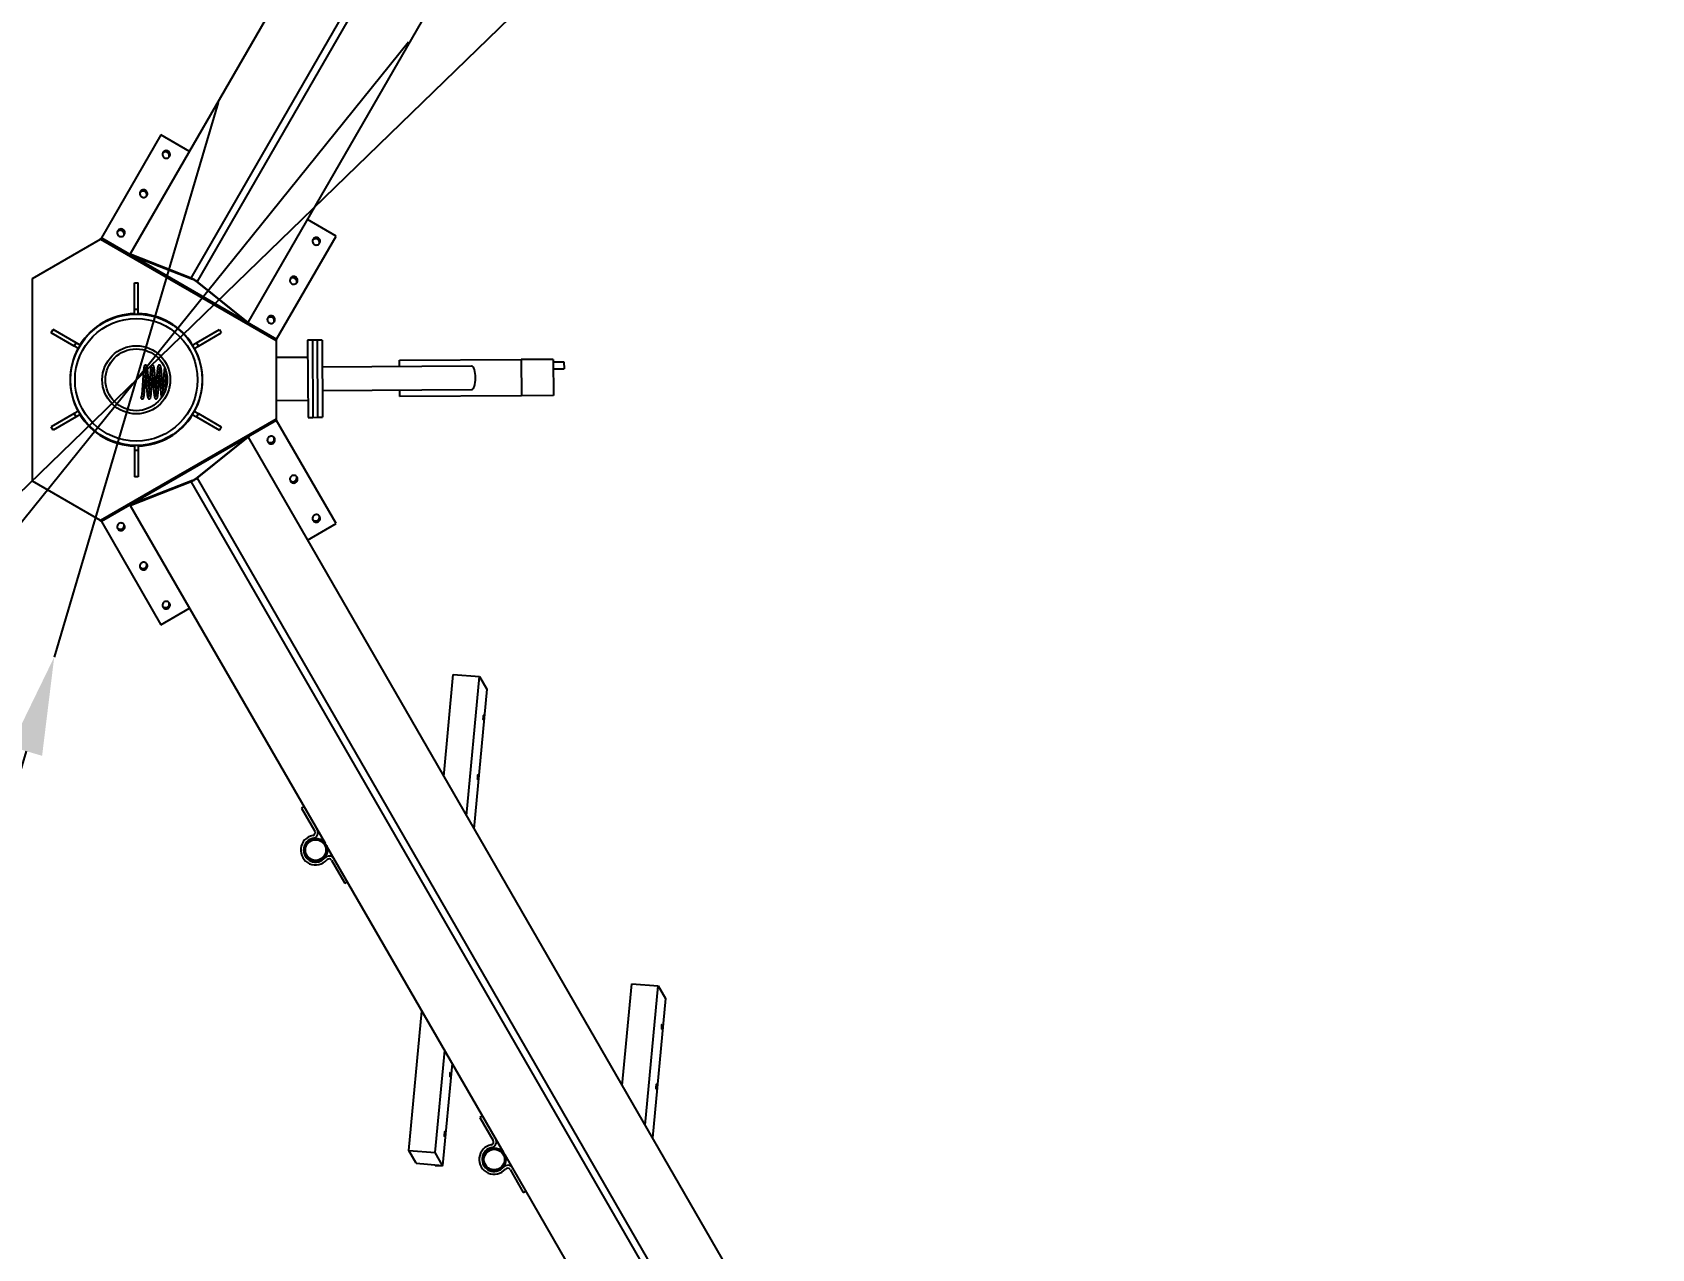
# Model space of a CAD drawing. Header units: millimetres. Extents: x 122 to 2816, y -707 to 556.
# Drawn here: x 813.93 to 844.49, y 158.83 to 181.78 of the extents above; entities that cross this region are included whole.
import ezdxf

# ---------------------------------------------------------------- set-up
doc = ezdxf.new("R2010")
doc.units = ezdxf.units.MM
doc.header["$PDSIZE"] = -1
doc.layers.add('FORMAT', color=7, linetype='Continuous')
doc.styles.add('SLDTEXTSTYLE7', font='TXT', dxfattribs={"width": 0.75})
doc.dimstyles.new('SLDDIMSTYLE2', dxfattribs={"dimtxt": 1.852083, "dimasz": 1.852083, "dimexe": 0, "dimexo": 0.625, "dimgap": 0.463021, "dimtad": 1, "dimdec": 0, "dimlfac": 110, "dimrnd": 1e-09, "dimzin": 12, "dimtxsty": 'SLDTEXTSTYLE7', "dimblk1": 'NONE', "dimsah": 1, "dimcen": 0, "dimazin": 3, "dimtfac": 1, "dimtdec": 0, "dimtmove": 0, "dimatfit": 3, "dimldrblk": 'NONE', "dimfrac": 2, "dimtzin": 12})
doc.dimstyles.new('SLDDIMSTYLE6', dxfattribs={"dimtxt": 1.852083, "dimasz": 1.852083, "dimexe": 0, "dimexo": 0.625, "dimgap": 0.463021, "dimtad": 1, "dimdec": 0, "dimlfac": 110, "dimrnd": 1e-09, "dimzin": 12, "dimtxsty": 'SLDTEXTSTYLE7', "dimblk1": 'NONE', "dimsah": 1, "dimcen": 0, "dimazin": 3, "dimtfac": 1, "dimtdec": 0, "dimtmove": 0, "dimatfit": 3, "dimldrblk": 'NONE', "dimfrac": 2, "dimtzin": 12})
pattern_1 = [(45, (577.821, 87.9), (-6.7352, 6.7352), []), (45, (582.311, 87.9), (-6.7352, 6.7352), [])]

# ---------------------------------------------------------------- blocks, each defined once
blk = doc.blocks.new('*D1074')
at = {"layer": 'Defpoints', "color": 0}
for p in [(821.026, 181.591), (810.75, 168.856)]:
    blk.add_point(p, dxfattribs=at)
at = {"layer": 'FORMAT', "color": 0, "lineweight": -2}
for p, q in [((821.026, 181.591), (810.75, 168.856)), ((782.253, 133.541), (809.587, 167.415)), ((775.01, 133.541), (782.253, 133.541))]:
    blk.add_line(p, q, dxfattribs=at)
at = {"layer": 'FORMAT', "color": 0}
blk.add_solid([(809.347, 167.609), (809.827, 167.221), (810.75, 168.856)], dxfattribs=at)
at = {"layer": 'FORMAT', "color": 0, "insert": (768.99, 134.467), "char_height": 1.8521, "attachment_point": 1, "style": 'SLDTEXTSTYLE7'}
blk.add_mtext('\\A1;∅1800', dxfattribs=at)
blk = doc.blocks.new('_None')
blk = doc.blocks.new('*D1075')
at = {"layer": 'Defpoints', "color": 0}
for p in [(817.436, 180.454), (814.339, 169.994)]:
    blk.add_point(p, dxfattribs=at)
at = {"layer": 'FORMAT', "color": 0, "lineweight": -2}
for p, q in [((817.436, 180.454), (814.339, 169.994)), ((799.622, 120.28), (813.814, 168.218)), ((792.378, 120.28), (799.622, 120.28))]:
    blk.add_line(p, q, dxfattribs=at)
at = {"layer": 'FORMAT', "color": 0}
blk.add_solid([(813.518, 168.305), (814.11, 168.13), (814.339, 169.994)], dxfattribs=at)
at = {"layer": 'FORMAT', "color": 0, "insert": (786.359, 121.206), "char_height": 1.8521, "attachment_point": 1, "style": 'SLDTEXTSTYLE7'}
blk.add_mtext('\\A1;∅1200', dxfattribs=at)
blk = doc.blocks.new('*D1076')
at = {"layer": 'Defpoints', "color": 0}
for p in [(846.904, 205.268), (784.871, 145.179)]:
    blk.add_point(p, dxfattribs=at)
at = {"layer": 'FORMAT', "color": 0, "lineweight": -2}
for p, q in [((859.442, 217.412), (848.234, 206.557)), ((866.454, 217.412), (859.442, 217.412)), ((784.871, 145.179), (846.904, 205.268))]:
    blk.add_line(p, q, dxfattribs=at)
at = {"layer": 'FORMAT', "color": 0}
blk.add_solid([(848.02, 206.778), (848.449, 206.335), (846.904, 205.268)], dxfattribs=at)
at = {"layer": 'FORMAT', "color": 0, "insert": (866.917, 218.339), "char_height": 1.8521, "attachment_point": 1, "style": 'SLDTEXTSTYLE7'}
blk.add_mtext('\\A1;∅9500', dxfattribs=at)

msp = doc.modelspace()

# ---------------------------------------------------------------- hatches: boundary and pattern name
at = {"linetype": 'Continuous', "lineweight": 18}
h = msp.add_hatch(dxfattribs=at)
h.set_pattern_fill('ANSI32', style=0)
h.set_pattern_definition(pattern_1)
edge = h.paths.add_edge_path(flags=0)
edge.add_arc((815.887839, 175.223732), 1.240909, 0, 360)
edge = h.paths.add_edge_path(flags=0)
edge.add_arc((815.887839, 175.223732), 1.156636, 0, 360)
h = msp.add_hatch(dxfattribs=at)
h.set_pattern_fill('ANSI32', style=0)
h.set_pattern_definition(pattern_1)
edge = h.paths.add_edge_path(flags=0)
edge.add_arc((819.273168, 166.35251), 0.219545, 0, 360)
edge = h.paths.add_edge_path(flags=0)
edge.add_arc((819.273168, 166.35251), 0.194364, 0, 360)
h = msp.add_hatch(dxfattribs=at)
h.set_pattern_fill('ANSI32', style=0)
h.set_pattern_definition(pattern_1)
edge = h.paths.add_edge_path(flags=0)
edge.add_arc((822.644464, 160.513254), 0.219545, 0, 360)
edge = h.paths.add_edge_path(flags=0)
edge.add_arc((822.644464, 160.513254), 0.194364, 0, 360)

# ---------------------------------------------------------------- linework, layer by layer
at = {"color": 7, "linetype": 'Continuous', "lineweight": 25}
for p, q in [((815.77124, 177.593074), (835.242278, 211.3179)), ((817.998049, 176.307425), (821.676712, 182.679056)), ((816.35136, 179.844755), (815.228373, 177.899685)), ((816.891277, 179.533034), (816.35136, 179.844755)), ((819.658002, 177.935664), (819.118086, 178.247385)), ((813.926595, 177.136861), (815.211643, 177.878784)), ((815.211643, 177.878784), (818.52528, 175.965655)), ((815.228373, 177.899685), (815.224201, 177.892458)), ((815.224201, 177.892458), (818.530843, 175.983367)), ((815.228373, 177.899685), (818.535016, 175.990594)), ((818.535016, 175.990594), (819.658002, 177.935664)), ((815.77124, 177.593074), (815.801692, 177.568679)), ((816.9224, 177.144209), (815.77124, 177.593074)), ((815.801692, 177.568679), (816.946793, 177.122177)), ((813.926595, 173.310602), (813.926595, 177.136861)), ((815.851476, 177.05555), (815.924203, 177.05555)), ((815.851476, 176.55555), (815.851476, 177.05555)), ((815.924203, 176.55555), (815.924203, 177.05555)), ((817.002464, 177.090036), (817.961697, 176.3216)), ((817.998049, 176.307425), (817.033741, 177.079927)), ((815.545985, 176.426078), (815.556992, 176.419723)), ((815.62188, 176.435805), (815.628015, 176.44643)), ((815.851476, 176.55555), (815.924203, 176.55555)), ((815.851476, 176.464641), (815.851476, 176.55555)), ((815.851476, 176.464641), (815.924203, 176.464641)), ((815.924203, 176.464641), (815.924203, 176.55555)), ((814.283256, 176.108149), (814.31962, 176.171133)), ((814.716269, 175.858149), (814.283256, 176.108149)), ((814.752633, 175.921133), (814.31962, 176.171133)), ((814.971132, 176.060095), (814.958863, 176.060095)), ((815.017504, 176.108249), (815.017504, 176.120959)), ((817.023046, 175.921133), (817.456058, 176.171133)), ((817.059409, 175.858149), (817.492422, 176.108149)), ((817.456058, 176.171133), (817.492422, 176.108149)), ((817.961697, 176.3216), (817.998049, 176.307425)), ((814.716269, 175.858149), (814.752633, 175.921133)), ((814.794999, 175.812694), (814.716269, 175.858149)), ((814.831362, 175.875678), (814.752633, 175.921133)), ((814.794999, 175.812694), (814.831362, 175.875678)), ((816.944316, 175.875678), (817.023046, 175.921133)), ((816.944316, 175.875678), (816.98068, 175.812694)), ((816.98068, 175.812694), (817.059409, 175.858149)), ((817.023046, 175.921133), (817.059409, 175.858149)), ((818.52528, 175.965655), (818.52528, 174.481809)), ((818.535016, 175.990594), (818.530843, 175.983367)), ((819.21175, 175.97001), (819.120842, 175.969491)), ((819.120842, 175.969491), (819.129154, 174.514969)), ((819.302657, 175.97053), (819.21175, 175.97001)), ((819.21175, 175.97001), (819.220061, 174.515489)), ((819.393565, 175.971049), (819.302657, 175.97053)), ((819.302657, 175.97053), (819.310969, 174.516008)), ((819.393565, 175.971049), (819.401877, 174.516528)), ((817.070505, 175.599441), (817.076639, 175.610066)), ((817.089022, 175.535205), (817.100028, 175.528851)), ((819.122689, 175.646314), (818.52528, 175.642901)), ((822.216981, 175.479448), (819.396466, 175.46333)), ((820.856095, 175.593037), (823.1553, 175.606175)), ((820.856788, 175.471675), (820.856095, 175.593037)), ((823.759015, 175.609625), (823.1553, 175.606175)), ((823.1553, 175.606175), (823.159196, 174.924368)), ((823.759015, 175.609625), (823.762911, 174.927818)), ((823.759275, 175.564171), (823.960517, 175.565321)), ((823.960517, 175.565321), (823.961296, 175.42896)), ((816.530214, 175.207664), (816.528919, 175.187448)), ((823.760054, 175.42781), (823.961296, 175.42896)), ((816.480729, 174.98048), (816.480948, 174.978273)), ((816.516491, 175.093003), (816.516086, 175.098026)), ((817.070505, 174.848022), (817.076639, 174.837397)), ((817.100028, 174.918613), (817.089022, 174.912258)), ((818.52528, 174.834706), (819.127307, 174.838146)), ((819.398975, 175.024247), (822.21949, 175.040364)), ((820.859991, 174.91123), (820.859298, 175.032591)), ((823.159196, 174.924368), (820.859991, 174.91123)), ((823.762911, 174.927818), (823.159196, 174.924368)), ((814.716269, 174.589314), (814.283256, 174.339314)), ((814.752633, 174.526331), (814.31962, 174.276331)), ((814.794999, 174.634769), (814.716269, 174.589314)), ((814.752633, 174.526331), (814.716269, 174.589314)), ((814.831362, 174.571785), (814.752633, 174.526331)), ((814.831362, 174.571785), (814.794999, 174.634769)), ((816.98068, 174.634769), (816.944316, 174.571785)), ((816.944316, 174.571785), (817.023046, 174.526331)), ((816.98068, 174.634769), (817.059409, 174.589314)), ((817.059409, 174.589314), (817.023046, 174.526331)), ((817.023046, 174.526331), (817.456058, 174.276331)), ((817.059409, 174.589314), (817.492422, 174.339314)), ((819.129154, 174.514969), (819.220061, 174.515489)), ((819.220061, 174.515489), (819.310969, 174.516008)), ((819.310969, 174.516008), (819.401877, 174.516528)), ((814.31962, 174.276331), (814.283256, 174.339314)), ((814.971132, 174.387368), (814.958863, 174.387368)), ((815.017504, 174.326505), (815.017504, 174.339214)), ((818.52528, 174.481809), (815.211643, 172.568679)), ((818.530843, 174.464096), (815.224201, 172.555005)), ((818.535016, 174.456869), (815.228373, 172.547778)), ((817.492422, 174.339314), (817.456058, 174.276331)), ((818.535016, 174.456869), (818.530843, 174.464096)), ((819.658002, 172.511799), (818.535016, 174.456869)), ((815.556992, 174.02774), (815.545985, 174.021386)), ((815.62188, 174.011659), (815.628015, 174.001033)), ((815.851476, 173.982823), (815.851476, 173.891914)), ((815.924203, 173.982823), (815.851476, 173.982823)), ((815.924203, 173.982823), (815.924203, 173.891914)), ((817.961697, 174.125864), (817.002464, 173.357428)), ((817.033741, 173.367537), (817.998049, 174.140038)), ((817.998049, 174.140038), (817.961697, 174.125864)), ((817.998049, 174.140038), (837.469087, 140.415212)), ((815.924203, 173.891914), (815.851476, 173.891914)), ((815.851476, 173.891914), (815.851476, 173.391914)), ((815.924203, 173.891914), (815.924203, 173.391914)), ((815.211643, 172.568679), (813.926595, 173.310602)), ((815.77124, 172.85439), (816.9224, 173.303254)), ((816.946793, 173.325287), (815.801692, 172.878784)), ((815.924203, 173.391914), (815.851476, 173.391914)), ((815.801692, 172.878784), (815.77124, 172.85439)), ((815.77124, 172.85439), (819.449903, 166.482759)), ((815.228373, 172.547778), (815.224201, 172.555005)), ((815.228373, 172.547778), (816.35136, 170.602708)), ((819.118086, 172.200078), (819.658002, 172.511799)), ((816.35136, 170.602708), (816.891277, 170.914429)), ((821.6916, 167.742621), (821.870675, 169.665911)), ((821.870675, 169.665911), (822.367085, 169.625257)), ((822.122331, 166.996573), (822.367085, 169.625257)), ((822.506163, 169.384366), (822.261409, 166.755683)), ((822.367085, 169.625257), (822.506163, 169.384366)), ((819.053028, 167.170167), (819.00579, 167.142894)), ((819.00579, 167.142894), (819.005829, 167.142827)), ((819.053066, 167.1701), (819.005829, 167.142827)), ((819.005829, 167.142827), (819.255829, 166.709815)), ((819.474334, 166.440442), (822.821199, 160.643503)), ((819.57401, 166.158708), (819.82401, 165.725695)), ((819.82401, 165.725695), (819.871248, 165.752968)), ((825.06056, 161.90741), (825.239636, 163.8307)), ((825.239636, 163.8307), (825.736045, 163.790046)), ((825.491291, 161.161363), (825.736045, 163.790046)), ((825.875123, 163.549156), (825.630369, 160.920472)), ((825.736045, 163.790046), (825.875123, 163.549156)), ((821.03452, 160.685512), (821.279274, 163.314196)), ((821.530929, 160.644858), (821.710005, 162.568148)), ((821.849083, 162.327258), (821.670007, 160.403968)), ((822.421988, 161.334957), (822.37475, 161.307684)), ((822.37475, 161.307684), (822.374789, 161.307617)), ((822.422027, 161.334889), (822.374789, 161.307617)), ((822.374789, 161.307617), (822.624789, 160.874604)), ((821.03452, 160.685512), (821.530929, 160.644858)), ((821.173598, 160.444622), (821.03452, 160.685512)), ((821.670007, 160.403968), (821.530929, 160.644858)), ((822.84563, 160.601186), (826.189381, 154.809641)), ((821.173598, 160.444622), (821.670007, 160.403968)), ((821.528445, 160.403431), (821.521094, 160.416163)), ((821.528445, 160.403431), (821.663829, 160.392343)), ((821.663829, 160.392343), (821.656478, 160.405076)), ((821.66495, 160.404382), (821.663829, 160.392343)), ((822.942971, 160.323497), (823.192971, 159.890484)), ((823.192971, 159.890484), (823.240209, 159.917757))]:
    msp.add_line(p, q, dxfattribs=at)
at = {"color": 8, "linetype": 'Continuous', "lineweight": 25}
for p, q in [((816.9224, 177.144209), (836.126266, 210.406281)), ((836.237607, 210.341998), (817.033741, 177.079927)), ((836.126266, 140.041183), (816.9224, 173.303254)), ((817.033741, 173.367537), (836.237607, 140.105465))]:
    msp.add_line(p, q, dxfattribs=at)
at = {"color": 7, "linetype": 'Continuous', "lineweight": 25, "flags": 128}
for points in [[(816.416855, 179.412741), (816.431235, 179.406379), (816.446622, 179.403225), (816.462298, 179.403426), (816.47753, 179.406973), (816.491605, 179.413701), (816.503864, 179.423293), (816.513736, 179.435303), (816.520758, 179.449168), (816.524602, 179.46424), (816.525088, 179.479815), (816.522193, 179.495163), (816.516053, 179.509568), (816.506956, 179.522356), (816.495325, 179.532929), (816.481706, 179.540792), (816.466734, 179.545578), (816.451111, 179.547063), (816.435566, 179.545178), (816.420826, 179.54001), (816.407581, 179.531802), (816.39645, 179.520937), (816.387954, 179.507924), (816.382489, 179.49337), (816.380311, 179.477956), (816.381522, 179.462403), (816.386066, 179.447439), (816.39373, 179.433762), (816.404155, 179.422013), (816.416855, 179.412741)], [(815.99012, 178.673614), (816.0045, 178.667252), (816.019887, 178.664098), (816.035563, 178.664299), (816.050795, 178.667847), (816.06487, 178.674574), (816.077129, 178.684167), (816.087001, 178.696176), (816.094023, 178.710041), (816.097867, 178.725114), (816.098353, 178.740688), (816.095458, 178.756037), (816.089318, 178.770442), (816.080221, 178.78323), (816.06859, 178.793802), (816.054971, 178.801665), (816.039999, 178.806451), (816.024376, 178.807937), (816.008831, 178.806051), (815.994091, 178.800884), (815.980846, 178.792676), (815.969715, 178.781811), (815.961219, 178.768797), (815.955754, 178.754243), (815.953576, 178.738829), (815.954787, 178.723277), (815.959331, 178.708312), (815.966995, 178.694636), (815.97742, 178.682886), (815.99012, 178.673614)], [(815.563385, 177.934487), (815.577765, 177.928126), (815.593152, 177.924972), (815.608828, 177.925173), (815.62406, 177.92872), (815.638135, 177.935447), (815.650394, 177.94504), (815.660266, 177.95705), (815.667288, 177.970915), (815.671132, 177.985987), (815.671618, 178.001561), (815.668723, 178.01691), (815.662583, 178.031315), (815.653486, 178.044103), (815.641855, 178.054676), (815.628236, 178.062539), (815.613264, 178.067325), (815.597641, 178.06881), (815.582096, 178.066925), (815.567356, 178.061757), (815.554111, 178.053549), (815.54298, 178.042684), (815.534484, 178.02967), (815.529019, 178.015116), (815.526841, 177.999703), (815.528052, 177.98415), (815.532596, 177.969185), (815.54026, 177.955509), (815.550685, 177.94376), (815.563385, 177.934487)], [(819.25112, 177.776377), (819.265499, 177.770015), (819.280887, 177.766861), (819.296563, 177.767062), (819.311795, 177.77061), (819.32587, 177.777337), (819.338129, 177.78693), (819.348001, 177.798939), (819.355023, 177.812805), (819.358867, 177.827877), (819.359353, 177.843451), (819.356458, 177.8588), (819.350318, 177.873205), (819.341221, 177.885993), (819.32959, 177.896565), (819.31597, 177.904428), (819.300999, 177.909214), (819.285375, 177.9107), (819.269831, 177.908814), (819.255091, 177.903647), (819.241846, 177.895439), (819.230715, 177.884574), (819.222218, 177.87156), (819.216754, 177.857006), (819.214576, 177.841592), (819.215787, 177.82604), (819.220331, 177.811075), (819.227995, 177.797399), (819.23842, 177.785649), (819.25112, 177.776377)], [(818.824385, 177.037251), (818.838765, 177.030889), (818.854152, 177.027735), (818.869828, 177.027936), (818.88506, 177.031483), (818.899135, 177.03821), (818.911394, 177.047803), (818.921266, 177.059813), (818.928288, 177.073678), (818.932132, 177.08875), (818.932618, 177.104325), (818.929723, 177.119673), (818.923583, 177.134078), (818.914486, 177.146866), (818.902855, 177.157439), (818.889235, 177.165302), (818.874264, 177.170088), (818.85864, 177.171573), (818.843096, 177.169688), (818.828356, 177.16452), (818.815111, 177.156312), (818.80398, 177.145447), (818.795483, 177.132433), (818.790019, 177.117879), (818.787841, 177.102466), (818.789052, 177.086913), (818.793596, 177.071948), (818.80126, 177.058272), (818.811685, 177.046523), (818.824385, 177.037251)], [(818.39765, 176.298124), (818.41203, 176.291762), (818.427417, 176.288608), (818.443093, 176.288809), (818.458325, 176.292356), (818.4724, 176.299084), (818.484659, 176.308676), (818.494531, 176.320686), (818.501553, 176.334551), (818.505397, 176.349623), (818.505883, 176.365198), (818.502988, 176.380546), (818.496848, 176.394951), (818.487751, 176.407739), (818.47612, 176.418312), (818.462501, 176.426175), (818.447529, 176.430961), (818.431906, 176.432446), (818.416361, 176.430561), (818.401621, 176.425393), (818.388376, 176.417185), (818.377245, 176.40632), (818.368749, 176.393307), (818.363284, 176.378753), (818.361106, 176.363339), (818.362317, 176.347786), (818.366861, 176.332822), (818.374525, 176.319145), (818.38495, 176.307396), (818.39765, 176.298124)], [(818.39765, 174.14934), (818.38495, 174.140067), (818.374525, 174.128318), (818.366861, 174.114642), (818.362317, 174.099677), (818.361106, 174.084124), (818.363284, 174.068711), (818.368749, 174.054157), (818.377245, 174.041143), (818.388376, 174.030278), (818.401621, 174.02207), (818.416361, 174.016903), (818.431906, 174.015017), (818.447529, 174.016502), (818.462501, 174.021288), (818.47612, 174.029152), (818.487751, 174.039724), (818.496848, 174.052512), (818.502988, 174.066917), (818.505883, 174.082266), (818.505397, 174.09784), (818.501553, 174.112912), (818.494531, 174.126777), (818.484659, 174.138787), (818.4724, 174.14838), (818.458325, 174.155107), (818.443093, 174.158654), (818.427417, 174.158856), (818.41203, 174.155702), (818.39765, 174.14934)], [(818.824385, 173.410213), (818.811685, 173.400941), (818.80126, 173.389192), (818.793596, 173.375515), (818.789052, 173.36055), (818.787841, 173.344998), (818.790019, 173.329584), (818.795483, 173.31503), (818.80398, 173.302016), (818.815111, 173.291151), (818.828356, 173.282943), (818.843096, 173.277776), (818.85864, 173.275891), (818.874264, 173.277376), (818.889235, 173.282162), (818.902855, 173.290025), (818.914486, 173.300598), (818.923583, 173.313385), (818.929723, 173.32779), (818.932618, 173.343139), (818.932132, 173.358713), (818.928288, 173.373786), (818.921266, 173.387651), (818.911394, 173.39966), (818.899135, 173.409253), (818.88506, 173.41598), (818.869828, 173.419528), (818.854152, 173.419729), (818.838765, 173.416575), (818.824385, 173.410213)], [(815.563385, 172.512976), (815.550685, 172.503704), (815.54026, 172.491955), (815.532596, 172.478278), (815.528052, 172.463314), (815.526841, 172.447761), (815.529019, 172.432347), (815.534484, 172.417793), (815.54298, 172.404779), (815.554111, 172.393915), (815.567356, 172.385706), (815.582096, 172.380539), (815.597641, 172.378654), (815.613264, 172.380139), (815.628236, 172.384925), (815.641855, 172.392788), (815.653486, 172.403361), (815.662583, 172.416148), (815.668723, 172.430553), (815.671618, 172.445902), (815.671132, 172.461476), (815.667288, 172.476549), (815.660266, 172.490414), (815.650394, 172.502423), (815.638135, 172.512016), (815.62406, 172.518743), (815.608828, 172.522291), (815.593152, 172.522492), (815.577765, 172.519338), (815.563385, 172.512976)], [(819.25112, 172.671086), (819.23842, 172.661814), (819.227995, 172.650065), (819.220331, 172.636388), (819.215787, 172.621424), (819.214576, 172.605871), (819.216754, 172.590457), (819.222218, 172.575903), (819.230715, 172.56289), (819.241846, 172.552025), (819.255091, 172.543817), (819.269831, 172.538649), (819.285375, 172.536764), (819.300999, 172.538249), (819.31597, 172.543035), (819.32959, 172.550898), (819.341221, 172.561471), (819.350318, 172.574259), (819.356458, 172.588664), (819.359353, 172.604012), (819.358867, 172.619587), (819.355023, 172.634659), (819.348001, 172.648524), (819.338129, 172.660534), (819.32587, 172.670127), (819.311795, 172.676854), (819.296563, 172.680401), (819.280887, 172.680602), (819.265499, 172.677448), (819.25112, 172.671086)], [(815.99012, 171.773849), (815.97742, 171.764577), (815.966995, 171.752828), (815.959331, 171.739151), (815.954787, 171.724187), (815.953576, 171.708634), (815.955754, 171.69322), (815.961219, 171.678666), (815.969715, 171.665653), (815.980846, 171.654788), (815.994091, 171.64658), (816.008831, 171.641412), (816.024376, 171.639527), (816.039999, 171.641012), (816.054971, 171.645798), (816.06859, 171.653661), (816.080221, 171.664234), (816.089318, 171.677022), (816.095458, 171.691427), (816.098353, 171.706775), (816.097867, 171.72235), (816.094023, 171.737422), (816.087001, 171.751287), (816.077129, 171.763297), (816.06487, 171.77289), (816.050795, 171.779617), (816.035563, 171.783164), (816.019887, 171.783365), (816.0045, 171.780211), (815.99012, 171.773849)], [(816.416855, 171.034723), (816.404155, 171.02545), (816.39373, 171.013701), (816.386066, 171.000025), (816.381522, 170.98506), (816.380311, 170.969507), (816.382489, 170.954094), (816.387954, 170.93954), (816.39645, 170.926526), (816.407581, 170.915661), (816.420826, 170.907453), (816.435566, 170.902286), (816.451111, 170.9004), (816.466734, 170.901885), (816.481706, 170.906671), (816.495325, 170.914535), (816.506956, 170.925107), (816.516053, 170.937895), (816.522193, 170.9523), (816.525088, 170.967649), (816.524602, 170.983223), (816.520758, 170.998295), (816.513736, 171.01216), (816.503864, 171.02417), (816.491605, 171.033763), (816.47753, 171.04049), (816.462298, 171.044037), (816.446622, 171.044239), (816.431235, 171.041085), (816.416855, 171.034723)], [(822.440281, 168.893615), (822.439247, 168.893505), (822.437992, 168.89013), (822.436617, 168.883763), (822.435235, 168.874921), (822.433956, 168.864319), (822.432885, 168.852816), (822.432109, 168.841345), (822.431689, 168.830835), (822.431661, 168.822136), (822.432026, 168.815955), (822.432756, 168.812791), (822.43379, 168.812901), (822.435045, 168.816276), (822.436419, 168.822642), (822.437802, 168.831485), (822.43908, 168.842087), (822.440151, 168.853589), (822.440928, 168.86506), (822.441347, 168.875571), (822.441375, 168.884269), (822.44101, 168.890451), (822.440281, 168.893615)], [(822.335761, 167.771065), (822.334727, 167.770955), (822.333472, 167.76758), (822.332098, 167.761213), (822.330715, 167.752371), (822.329437, 167.741769), (822.328366, 167.730267), (822.327589, 167.718796), (822.32717, 167.708285), (822.327142, 167.699587), (822.327507, 167.693405), (822.328236, 167.690241), (822.32927, 167.690351), (822.330525, 167.693726), (822.3319, 167.700093), (822.333282, 167.708935), (822.334561, 167.719537), (822.335632, 167.731039), (822.336408, 167.74251), (822.336828, 167.753021), (822.336856, 167.761719), (822.336491, 167.767901), (822.335761, 167.771065)], [(825.809241, 163.058404), (825.808207, 163.058294), (825.806952, 163.054919), (825.805578, 163.048552), (825.804195, 163.03971), (825.802917, 163.029108), (825.801846, 163.017606), (825.801069, 163.006135), (825.80065, 162.995624), (825.800621, 162.986926), (825.800987, 162.980744), (825.801716, 162.97758), (825.80275, 162.97769), (825.804005, 162.981065), (825.80538, 162.987432), (825.806762, 162.996274), (825.808041, 163.006876), (825.809112, 163.018379), (825.809888, 163.02985), (825.810308, 163.04036), (825.810336, 163.049058), (825.809971, 163.05524), (825.809241, 163.058404)], [(821.813164, 162.158316), (821.81213, 162.158206), (821.810875, 162.154831), (821.809501, 162.148464), (821.808118, 162.139622), (821.80684, 162.12902), (821.805769, 162.117518), (821.804992, 162.106046), (821.804573, 162.095536), (821.804544, 162.086838), (821.80491, 162.080656), (821.805639, 162.077492), (821.806673, 162.077602), (821.807928, 162.080977), (821.809302, 162.087344), (821.810685, 162.096186), (821.811963, 162.106788), (821.813034, 162.11829), (821.813811, 162.129761), (821.814231, 162.140272), (821.814259, 162.14897), (821.813893, 162.155152), (821.813164, 162.158316)], [(825.704722, 161.935854), (825.703688, 161.935744), (825.702433, 161.932369), (825.701058, 161.926003), (825.699676, 161.91716), (825.698397, 161.906558), (825.697326, 161.895056), (825.69655, 161.883585), (825.69613, 161.873074), (825.696102, 161.864376), (825.696467, 161.858195), (825.697196, 161.855031), (825.69823, 161.855141), (825.699486, 161.858516), (825.70086, 161.864882), (825.702243, 161.873724), (825.703521, 161.884326), (825.704592, 161.895829), (825.705369, 161.9073), (825.705788, 161.91781), (825.705816, 161.926509), (825.705451, 161.93269), (825.704722, 161.935854)], [(821.708645, 161.035766), (821.707611, 161.035656), (821.706356, 161.032281), (821.704981, 161.025914), (821.703599, 161.017072), (821.70232, 161.00647), (821.701249, 160.994968), (821.700473, 160.983497), (821.700053, 160.972986), (821.700025, 160.964288), (821.70039, 160.958106), (821.701119, 160.954942), (821.702153, 160.955052), (821.703409, 160.958427), (821.704783, 160.964794), (821.706165, 160.973636), (821.707444, 160.984238), (821.708515, 160.99574), (821.709292, 161.007211), (821.709711, 161.017722), (821.709739, 161.02642), (821.709374, 161.032602), (821.708645, 161.035766)]]:
    msp.add_lwpolyline(points, dxfattribs=at)
at = {"color": 7, "linetype": 'Continuous', "lineweight": 25}
for centre, radius in [((815.887839, 175.223732), 1.240909), ((815.887839, 175.223732), 1.156636), ((815.887839, 175.223732), 0.642273), ((815.887839, 175.223732), 0.582727), ((819.273168, 166.35251), 0.219545), ((819.273168, 166.35251), 0.194364), ((822.644464, 160.513254), 0.219545), ((822.644464, 160.513254), 0.194364)]:
    msp.add_circle(centre, radius, dxfattribs=at)
for centre, radius, start, end in [((816.438448, 179.450142), 0.072867, 341.7002002, 138.2997998), ((816.442629, 179.457466), 0.072779, 30.2788131, 141.6926658), ((816.448266, 179.467146), 0.072768, 333.8430906, 146.1569094), ((816.443783, 179.45746), 0.071789, 337.9618095, 30.7469453), ((816.021531, 178.728019), 0.072768, 333.8430906, 146.1569094), ((816.011713, 178.711015), 0.072867, 341.7002002, 138.2997998), ((816.015894, 178.718339), 0.072779, 30.2788131, 141.6926658), ((816.017048, 178.718334), 0.071789, 337.9618095, 30.7469453), ((815.584978, 177.971888), 0.072867, 341.7002002, 138.2997998), ((815.589159, 177.979213), 0.072779, 30.2788131, 141.6926658), ((815.594796, 177.988893), 0.072768, 333.8430906, 146.1569094), ((815.590313, 177.979207), 0.071789, 337.9618095, 30.7469453), ((819.272713, 177.813778), 0.072867, 341.7002005, 138.2997996), ((819.276894, 177.821102), 0.072779, 30.2788131, 141.6926666), ((819.28253, 177.830782), 0.072768, 333.8430906, 146.1569094), ((819.278048, 177.821097), 0.071789, 337.9618086, 30.7469453), ((816.732847, 176.687328), 0.494642, 52.5328636, 67.4671364), ((816.852017, 176.893736), 0.247321, 52.5328636, 67.4671364), ((818.845978, 177.074651), 0.072867, 341.7002001, 138.2997999), ((818.850159, 177.081976), 0.072779, 30.2788131, 141.6926664), ((818.855796, 177.091656), 0.072768, 333.8430906, 146.1569094), ((818.851313, 177.08197), 0.071789, 337.9618088, 30.7469453), ((815.887839, 175.223732), 1.25, 91.6670215, 148.3329785), ((815.887839, 175.223732), 1.25, 60, 88.3329785), ((818.419243, 176.335525), 0.072867, 341.7002001, 138.2997999), ((818.423424, 176.342849), 0.072779, 30.2788131, 141.6926659), ((818.429061, 176.352529), 0.072768, 333.8430906, 146.1569094), ((818.424578, 176.342843), 0.071789, 337.9618094, 30.7469453), ((815.887839, 175.223732), 1.25, 31.6670215, 60), ((815.887839, 175.223732), 1.25, 151.6670215, 208.3329785), ((815.887839, 175.223732), 1.25, 331.6670215, 28.3329785), ((815.997747, 174.890084), 0.022457, 121.6312983, 203.4829904), ((815.887839, 175.223732), 1.25, 211.6670215, 268.3329785), ((815.887839, 175.223732), 1.25, 271.6670215, 328.3329785), ((818.419243, 174.111939), 0.072867, 221.7002001, 18.2997999), ((818.422914, 174.10366), 0.071789, 217.9618092, 270.7469453), ((818.429061, 174.094935), 0.072768, 213.8430906, 26.1569094), ((818.423496, 174.104656), 0.072779, 270.2788131, 21.6926662), ((816.732847, 173.760135), 0.494642, 292.5328636, 307.4671364), ((816.852017, 173.553727), 0.247321, 292.5328636, 307.4671364), ((818.845978, 173.372812), 0.072867, 221.7002004, 18.2997996), ((818.849649, 173.364533), 0.071789, 217.9618095, 270.7469453), ((818.855796, 173.355808), 0.072768, 213.8430906, 26.1569094), ((818.850231, 173.365529), 0.072779, 270.2788131, 21.6926658), ((815.584978, 172.475575), 0.072867, 221.7002002, 18.2997998), ((815.588649, 172.467296), 0.071789, 217.9618095, 270.7469453), ((815.594796, 172.458571), 0.072768, 213.8430906, 26.1569094), ((815.589231, 172.468292), 0.072779, 270.2788131, 21.6926658), ((819.272713, 172.633685), 0.072867, 221.7002002, 18.2997998), ((819.276384, 172.625406), 0.071789, 217.9618119, 270.7469453), ((819.28253, 172.616681), 0.072768, 213.8430906, 26.1569094), ((819.276966, 172.626402), 0.072779, 270.2788131, 21.6926633), ((816.011713, 171.736449), 0.072867, 221.7002002, 18.2997998), ((816.015384, 171.728169), 0.071789, 217.9618095, 270.7469453), ((816.021531, 171.719444), 0.072768, 213.8430906, 26.1569094), ((816.015966, 171.729165), 0.072779, 270.2788131, 21.6926658), ((816.438448, 170.997322), 0.072867, 221.7002002, 18.2997998), ((816.442119, 170.989043), 0.071789, 217.9618095, 270.7469453), ((816.448266, 170.980318), 0.072768, 213.8430906, 26.1569094), ((816.442701, 170.990039), 0.072779, 270.2788131, 21.6926658), ((819.273206, 166.352443), 0.281818, 101.0753556, 318.9246444), ((819.273206, 166.352443), 0.227273, 101.0753556, 318.9246444), ((819.208552, 166.682609), 0.054545, 281.0753556, 30), ((819.208591, 166.682542), 0.054545, 281.0753556, 30), ((819.208591, 166.682542), 0.109091, 281.0753556, 30), ((819.273168, 166.35251), 0.227273, 209.9710513, 318.9246444), ((819.526734, 166.131502), 0.109091, 30, 138.9246444), ((819.526773, 166.131435), 0.109091, 30, 138.9246444), ((819.526773, 166.131435), 0.054545, 30, 138.9246444), ((822.642167, 160.517232), 0.281818, 101.0753556, 318.9246444), ((822.577513, 160.847398), 0.054545, 281.0753556, 30), ((822.577551, 160.847331), 0.054545, 281.0753556, 30), ((822.577551, 160.847331), 0.109091, 281.0753556, 30), ((822.642167, 160.517232), 0.227273, 101.0753556, 318.9246444), ((822.642128, 160.517299), 0.227273, 210.0166816, 318.9246444), ((822.895694, 160.296291), 0.109091, 30, 138.9246444), ((822.895733, 160.296224), 0.109091, 30, 138.9246444), ((822.895733, 160.296224), 0.054545, 30, 138.9246444)]:
    msp.add_arc(centre, radius, start, end, dxfattribs=at)
for centre, major_axis, ratio, start_param, end_param in [((814.918024, 178.048305), (0.312877, -0.143584), 0.468149635, 6.08579209, 6.239381064), ((818.818899, 175.796134), (0.280785, -0.199167), 0.468149635, 3.185396897, 3.338985871), ((822.218235, 175.259906), (-0.001255, 0.219542), 0.333237366, 3.141592654, 6.283185307), ((818.818899, 174.65133), (0.280785, 0.199167), 0.468149635, 2.944199436, 3.09778841), ((814.918024, 172.399159), (0.312877, 0.143584), 0.468149635, 0.043804243, 0.197393218)]:
    msp.add_ellipse(centre, major_axis=major_axis, ratio=ratio, start_param=start_param, end_param=end_param, dxfattribs=at)
for points, knots in [([(815.97714, 174.881156), (815.978501, 174.878545), (815.981011, 174.873728), (815.986115, 174.868791), (815.991018, 174.865844), (815.995469, 174.864392), (815.999246, 174.863793), (816.005162, 174.863827), (816.011592, 174.865627), (816.019685, 174.871197), (816.023836, 174.877677), (816.027154, 174.88524), (816.030274, 174.897007), (816.032751, 174.911033), (816.035268, 174.929108), (816.037851, 174.951945), (816.040529, 174.979754), (816.043187, 175.011966), (816.045873, 175.047224), (816.048389, 175.083385), (816.050687, 175.117957), (816.052854, 175.151), (816.055014, 175.184811), (816.057748, 175.227524), (816.061065, 175.277545), (816.064192, 175.322023), (816.066767, 175.354834), (816.068716, 175.378232), (816.070735, 175.399979), (816.072784, 175.419283), (816.074729, 175.435169), (816.07647, 175.447095), (816.078048, 175.456067), (816.079406, 175.461382), (816.079047, 175.461474), (816.078885, 175.461515)], [0, 0, 0, 0, 0.018403887, 0.033947864, 0.046459239, 0.05588025, 0.062287002, 0.0665942, 0.077703011, 0.091254996, 0.114214862, 0.138211438, 0.177092378, 0.212715108, 0.25056773, 0.291580495, 0.334724564, 0.378165228, 0.422257952, 0.465014705, 0.502994778, 0.536526998, 0.571693063, 0.610913639, 0.67303918, 0.734884339, 0.76634786, 0.798446582, 0.831383038, 0.86516248, 0.897602202, 0.926664635, 0.952510636, 0.978516287, 1, 1, 1, 1]), ([(816.130221, 175.049522), (816.130216, 175.049578), (816.128734, 175.066138), (816.126507, 175.095283), (816.123513, 175.133484), (816.121116, 175.164894), (816.118697, 175.197224), (816.116116, 175.231028), (816.11371, 175.262002), (816.111364, 175.291854), (816.10906, 175.31979), (816.106684, 175.34702), (816.104094, 175.375172), (816.101283, 175.402809), (816.098321, 175.42791), (816.095494, 175.44803), (816.092901, 175.46317), (816.089343, 175.477315), (816.086349, 175.485804), (816.079938, 175.49405), (816.072931, 175.498826), (816.065444, 175.500775), (816.05815, 175.500346), (816.05257, 175.498423), (816.047158, 175.495107), (816.043346, 175.491175), (816.039456, 175.485154), (816.036267, 175.476657), (816.033482, 175.465235), (816.031002, 175.450818), (816.028566, 175.432537), (816.026242, 175.411779), (816.024074, 175.389418), (816.022033, 175.36554), (816.019986, 175.33986), (816.01793, 175.312271), (816.015919, 175.283248), (816.013765, 175.251158), (816.011569, 175.217777), (816.009379, 175.183387), (816.007188, 175.149211), (816.004821, 175.113246), (816.002353, 175.076248), (815.999998, 175.043347), (815.99784, 175.015335), (815.995908, 174.991656), (815.993923, 174.969697), (815.991872, 174.949682), (815.989831, 174.932198), (815.987798, 174.917893), (815.986103, 174.908157), (815.984592, 174.902063), (815.984582, 174.901549), (815.984578, 174.901344)], [0, 0, 0, 0, 0.000132992, 0.039541322, 0.059382034, 0.078881558, 0.10256727, 0.12386773, 0.146657852, 0.165764514, 0.186602008, 0.207699422, 0.22854838, 0.25611232, 0.28296123, 0.307753626, 0.330679289, 0.354094191, 0.379791795, 0.389731689, 0.399674452, 0.408638357, 0.415221689, 0.420673968, 0.42464597, 0.433524154, 0.44715868, 0.464902552, 0.485770168, 0.509558214, 0.533198162, 0.555767963, 0.577168271, 0.597691052, 0.618419429, 0.639336309, 0.660331705, 0.681059457, 0.706071372, 0.727811371, 0.749697121, 0.774285336, 0.800553714, 0.826911929, 0.846671813, 0.866412575, 0.886662314, 0.907455328, 0.928661813, 0.949952309, 0.96981695, 0.98795034, 1, 1, 1, 1]), ([(816.107008, 174.881898), (816.108369, 174.879287), (816.110879, 174.87447), (816.115983, 174.869533), (816.120886, 174.866586), (816.125337, 174.865134), (816.129114, 174.864535), (816.13503, 174.864569), (816.14146, 174.866369), (816.149553, 174.871939), (816.153704, 174.87842), (816.157022, 174.885982), (816.160142, 174.897749), (816.162619, 174.911775), (816.165136, 174.92985), (816.167719, 174.952687), (816.170397, 174.980496), (816.173055, 175.012708), (816.175741, 175.047966), (816.178257, 175.084127), (816.180555, 175.118699), (816.182722, 175.151742), (816.184882, 175.185553), (816.187616, 175.228266), (816.190933, 175.278287), (816.19406, 175.322766), (816.196635, 175.355576), (816.198584, 175.378974), (816.200603, 175.400721), (816.202652, 175.420025), (816.204597, 175.435912), (816.206338, 175.447837), (816.207916, 175.456809), (816.209274, 175.462124), (816.208915, 175.462216), (816.208753, 175.462257)], [0, 0, 0, 0, 0.018403887, 0.033947864, 0.046459239, 0.05588025, 0.062287002, 0.0665942, 0.077703011, 0.091254996, 0.114214862, 0.138211438, 0.177092378, 0.212715108, 0.25056773, 0.291580495, 0.334724564, 0.378165228, 0.422257952, 0.465014705, 0.502994778, 0.536526998, 0.571693063, 0.610913639, 0.67303918, 0.734884339, 0.76634786, 0.798446582, 0.831383038, 0.86516248, 0.897602202, 0.926664635, 0.952510636, 0.978516287, 1, 1, 1, 1]), ([(816.260089, 175.050264), (816.260084, 175.05032), (816.258602, 175.06688), (816.256375, 175.096025), (816.253381, 175.134227), (816.250984, 175.165636), (816.248565, 175.197966), (816.245984, 175.23177), (816.243578, 175.262745), (816.241232, 175.292596), (816.238928, 175.320532), (816.236552, 175.347762), (816.233962, 175.375914), (816.231151, 175.403551), (816.228189, 175.428652), (816.225362, 175.448772), (816.222769, 175.463912), (816.219211, 175.478058), (816.216217, 175.486546), (816.209806, 175.494792), (816.202799, 175.499568), (816.195312, 175.501517), (816.188018, 175.501088), (816.182438, 175.499166), (816.177026, 175.495849), (816.173214, 175.491918), (816.169324, 175.485896), (816.166135, 175.477399), (816.16335, 175.465977), (816.16087, 175.45156), (816.158434, 175.43328), (816.15611, 175.412521), (816.153942, 175.39016), (816.151901, 175.366282), (816.149854, 175.340602), (816.147798, 175.313013), (816.145787, 175.28399), (816.143633, 175.251901), (816.141437, 175.218519), (816.139247, 175.184129), (816.137056, 175.149954), (816.134689, 175.113988), (816.132221, 175.07699), (816.129866, 175.044089), (816.127708, 175.016077), (816.125776, 174.992398), (816.123791, 174.970439), (816.12174, 174.950424), (816.119699, 174.93294), (816.117666, 174.918635), (816.115971, 174.908899), (816.11446, 174.902805), (816.11445, 174.902291), (816.114446, 174.902086)], [0, 0, 0, 0, 0.000132992, 0.039541322, 0.059382034, 0.078881558, 0.10256727, 0.12386773, 0.146657852, 0.165764514, 0.186602008, 0.207699422, 0.22854838, 0.25611232, 0.28296123, 0.307753626, 0.330679289, 0.354094191, 0.379791795, 0.389731689, 0.399674452, 0.408638357, 0.415221689, 0.420673968, 0.42464597, 0.433524154, 0.44715868, 0.464902552, 0.485770168, 0.509558214, 0.533198162, 0.555767963, 0.577168271, 0.597691052, 0.618419429, 0.639336309, 0.660331705, 0.681059457, 0.706071372, 0.727811371, 0.749697121, 0.774285336, 0.800553714, 0.826911929, 0.846671813, 0.866412575, 0.886662314, 0.907455328, 0.928661813, 0.949952309, 0.96981695, 0.98795034, 1, 1, 1, 1]), ([(816.193643, 175.315777), (816.194621, 175.304221), (816.196565, 175.281257), (816.199393, 175.244639), (816.202079, 175.209856), (816.204585, 175.17655), (816.207141, 175.142676), (816.209963, 175.106288), (816.212658, 175.072042), (816.215146, 175.042075), (816.21731, 175.017423), (816.219417, 174.994669), (816.221675, 174.971754), (816.224405, 174.947107), (816.227396, 174.92476), (816.230248, 174.906576), (816.234085, 174.891008), (816.234312, 174.887233), (816.240848, 174.875065), (816.245831, 174.870304), (816.250758, 174.867323), (816.255204, 174.865877), (816.258982, 174.865277), (816.264898, 174.865311), (816.271328, 174.867111), (816.279421, 174.872682), (816.283572, 174.879162), (816.28689, 174.886724), (816.29001, 174.898491), (816.292487, 174.912517), (816.295004, 174.930592), (816.297587, 174.953429), (816.300265, 174.981238), (816.302923, 175.01345), (816.305609, 175.048708), (816.308125, 175.084869), (816.310423, 175.119441), (816.31259, 175.152485), (816.31475, 175.186295), (816.317484, 175.229008), (816.320801, 175.279029), (816.323928, 175.323508), (816.326503, 175.356318), (816.328452, 175.379716), (816.330471, 175.401463), (816.33252, 175.420767), (816.334465, 175.436654), (816.336206, 175.448579), (816.337784, 175.457551), (816.339142, 175.462866), (816.338783, 175.462958), (816.338621, 175.462999)], [0, 0, 0, 0, 0.026018508, 0.051704836, 0.075387903, 0.096465223, 0.118285946, 0.143259357, 0.170457024, 0.190311771, 0.209459635, 0.227810197, 0.246676847, 0.270494199, 0.299537206, 0.321822223, 0.346629423, 0.373822213, 0.385346318, 0.395079611, 0.402913956, 0.408813184, 0.41282495, 0.415522021, 0.422478112, 0.430964064, 0.445341022, 0.460367145, 0.484713526, 0.507019688, 0.530722159, 0.556403442, 0.5834193, 0.610620878, 0.638230763, 0.665004092, 0.68878637, 0.709783501, 0.73180371, 0.756362763, 0.795264397, 0.833990462, 0.85369222, 0.873791727, 0.894415804, 0.91556774, 0.935880774, 0.954079023, 0.970263215, 0.986547376, 1, 1, 1, 1]), ([(816.389957, 175.051006), (816.389952, 175.051062), (816.38847, 175.067622), (816.386243, 175.096768), (816.383249, 175.134969), (816.380852, 175.166378), (816.378433, 175.198708), (816.375852, 175.232512), (816.373446, 175.263487), (816.3711, 175.293338), (816.368796, 175.321274), (816.36642, 175.348504), (816.36383, 175.376656), (816.361019, 175.404293), (816.358057, 175.429394), (816.35523, 175.449514), (816.352637, 175.464654), (816.349079, 175.4788), (816.346085, 175.487289), (816.339674, 175.495534), (816.332667, 175.50031), (816.32518, 175.50226), (816.317886, 175.50183), (816.312306, 175.499908), (816.306894, 175.496591), (816.303082, 175.49266), (816.299192, 175.486638), (816.296003, 175.478141), (816.293218, 175.466719), (816.290738, 175.452302), (816.288302, 175.434022), (816.285978, 175.413263), (816.28381, 175.390902), (816.281769, 175.367024), (816.279722, 175.341344), (816.277666, 175.313755), (816.275655, 175.284733), (816.273501, 175.252643), (816.271305, 175.219261), (816.269115, 175.184872), (816.266924, 175.150696), (816.264557, 175.11473), (816.262089, 175.077732), (816.259734, 175.044831), (816.257576, 175.016819), (816.255644, 174.99314), (816.253659, 174.971182), (816.251608, 174.951166), (816.249567, 174.933682), (816.247534, 174.919377), (816.245839, 174.909641), (816.244328, 174.903548), (816.244318, 174.903034), (816.244314, 174.902828)], [0, 0, 0, 0, 0.000132992, 0.039541322, 0.059382034, 0.078881558, 0.10256727, 0.12386773, 0.146657852, 0.165764514, 0.186602008, 0.207699422, 0.22854838, 0.25611232, 0.28296123, 0.307753626, 0.330679289, 0.354094191, 0.379791795, 0.389731689, 0.399674452, 0.408638357, 0.415221689, 0.420673968, 0.42464597, 0.433524154, 0.44715868, 0.464902552, 0.485770168, 0.509558214, 0.533198162, 0.555767963, 0.577168271, 0.597691052, 0.618419429, 0.639336309, 0.660331705, 0.681059457, 0.706071372, 0.727811371, 0.749697121, 0.774285336, 0.800553714, 0.826911929, 0.846671813, 0.866412575, 0.886662314, 0.907455328, 0.928661813, 0.949952309, 0.96981695, 0.98795034, 1, 1, 1, 1]), ([(816.421067, 175.454978), (816.420917, 175.454136), (816.419874, 175.448293), (816.418187, 175.434598), (816.415842, 175.414047), (816.413679, 175.391634), (816.411637, 175.367769), (816.40959, 175.342086), (816.407534, 175.314498), (816.405523, 175.285475), (816.403369, 175.253385), (816.401173, 175.220003), (816.398983, 175.185614), (816.396792, 175.151438), (816.394425, 175.115472), (816.391957, 175.078474), (816.389602, 175.045574), (816.387444, 175.017561), (816.385512, 174.993882), (816.383527, 174.971924), (816.381476, 174.951908), (816.379435, 174.934424), (816.377402, 174.920119), (816.375707, 174.910383), (816.374196, 174.90429), (816.374186, 174.903776), (816.374182, 174.903571)], [0, 0, 0, 0, 0.008053756, 0.055866887, 0.101515585, 0.144798919, 0.186307404, 0.228231719, 0.270537291, 0.313001666, 0.354924718, 0.40551273, 0.449483106, 0.493748273, 0.543479329, 0.596608608, 0.649919589, 0.689885073, 0.729811878, 0.770768122, 0.812823168, 0.855714484, 0.898775715, 0.938953075, 0.975628881, 1, 1, 1, 1]), ([(816.063775, 175.315035), (816.064753, 175.303479), (816.066697, 175.280515), (816.069525, 175.243897), (816.072211, 175.209114), (816.074717, 175.175808), (816.077273, 175.141934), (816.080095, 175.105546), (816.08279, 175.0713), (816.085278, 175.041332), (816.087441, 175.016682), (816.08955, 174.993926), (816.091805, 174.971015), (816.094548, 174.946348), (816.09748, 174.924088), (816.100518, 174.905633), (816.103609, 174.891155), (816.105841, 174.885077), (816.107008, 174.881898)], [0, 0, 0, 0, 0.06960129, 0.138313975, 0.201667799, 0.258051073, 0.316423, 0.383228583, 0.455984204, 0.509097011, 0.560318858, 0.609407868, 0.659877447, 0.723590492, 0.801282524, 0.860896468, 0.927257428, 1, 1, 1, 1]), ([(816.323511, 175.316519), (816.324489, 175.304963), (816.326433, 175.281999), (816.329261, 175.245381), (816.331947, 175.210598), (816.334453, 175.177292), (816.337009, 175.143418), (816.339831, 175.10703), (816.342526, 175.072784), (816.345014, 175.042817), (816.347177, 175.018166), (816.349286, 174.995411), (816.351541, 174.972497), (816.354285, 174.947844), (816.357215, 174.925526), (816.360256, 174.907251), (816.362569, 174.895829), (816.364004, 174.891691), (816.364378, 174.890615)], [0, 0, 0, 0, 0.07322013, 0.145505453, 0.212153287, 0.271468145, 0.332875054, 0.403154118, 0.479692584, 0.535566931, 0.589452, 0.641093337, 0.694187024, 0.761212757, 0.842944298, 0.905657801, 0.975469124, 1, 1, 1, 1]), ([(816.43348, 175.023718), (816.434153, 175.032436), (816.435705, 175.052528), (816.437993, 175.085664), (816.440291, 175.120171), (816.442458, 175.153231), (816.444618, 175.187033), (816.447352, 175.229768), (816.450668, 175.279665), (816.453586, 175.321521), (816.45528, 175.342941), (816.455709, 175.348362)], [0, 0, 0, 0, 0.089440282, 0.206150459, 0.30982206, 0.401352661, 0.497343059, 0.604400775, 0.773980604, 0.942795095, 1, 1, 1, 1]), ([(816.453379, 175.317261), (816.454357, 175.305705), (816.456301, 175.282742), (816.459128, 175.246121), (816.461816, 175.211347), (816.464124, 175.180604), (816.465549, 175.161832), (816.466177, 175.15355)], [0, 0, 0, 0, 0.230037606, 0.457138304, 0.666527556, 0.852878604, 1, 1, 1, 1])]:
    msp.add_open_spline(points, degree=3, knots=knots, dxfattribs=at)

# ---------------------------------------------------------------- dimensions: what is measured, and where the dimension line sits
at = {"layer": 'FORMAT'}
for p1, p2, dimstyle, picture, middle in [((784.871498, 145.179498), (846.904181, 205.267966), 'SLDDIMSTYLE2', '*D1076', (869.926436, 217.412498)), ((821.025775, 181.59113), (810.749903, 168.856333), 'SLDDIMSTYLE2', '*D1074', (771.768513, 133.54073)), ((817.436231, 180.453889), (814.339447, 169.993574), 'SLDDIMSTYLE6', '*D1075', (789.136954, 120.280066))]:
    dim = msp.add_diameter_dim_2p(p1=p1, p2=p2, dimstyle=dimstyle, dxfattribs=at)
    dim.commit()
    dim.dimension.update_dxf_attribs({"geometry": picture, "text_midpoint": middle, "dimtype": 163})

doc.saveas('drawing.dxf')
